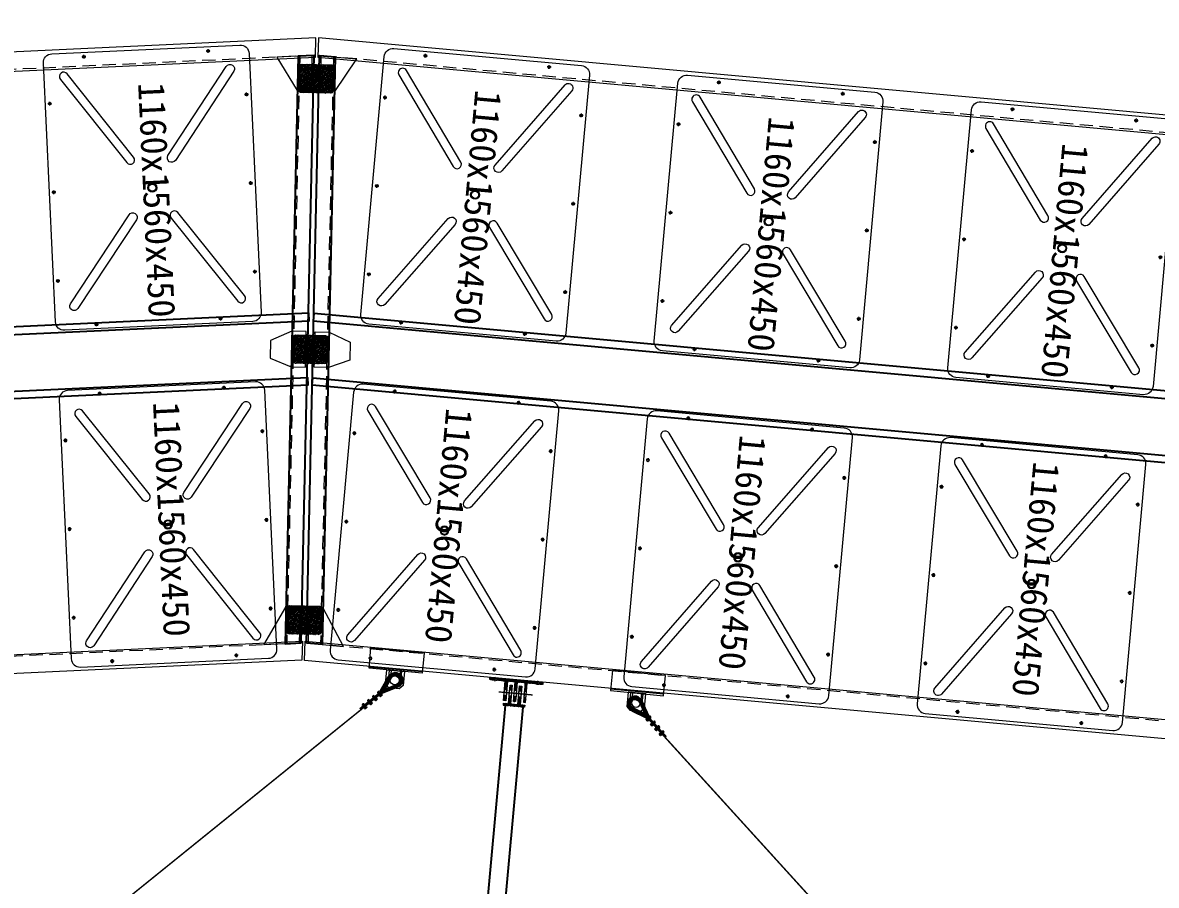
# Model space of a CAD drawing. Header units: millimetres. Extents: x 11827 to 862553, y 15071 to 134256.
# Drawn here: x 558541 to 564925, y 81721 to 86583 of the extents above; entities that cross this region are included whole.
import ezdxf

# ---------------------------------------------------------------- set-up
doc = ezdxf.new("R2010")
doc.units = ezdxf.units.MM
for name, pattern in [('CENTER', [2, 1.25, -0.25, 0.25, -0.25]), ('DASHED2', [9.525, 6.35, -3.175]), ('HIDDEN', [0.375, 0.25, -0.125])]:
    doc.linetypes.add(name, pattern=pattern)
for name, color, linetype, lineweight in [('加强板', 140, 'Continuous', 18), ('扣板', 7, 'Continuous', 9), ('文字标注', 220, 'Continuous', 18), ('文本', 3, 'Continuous', 13), ('橡胶块', 30, 'Continuous', 9), ('浮箱', 160, 'Continuous', 20), ('结构', 52, 'Continuous', 18), ('虚线', 8, 'Continuous', 0), ('铝主梁', 3, 'Continuous', 9)]:
    doc.layers.add(name, color=color, linetype=linetype, lineweight=lineweight)
doc.layers.add('卡槽', color=242, linetype='Continuous')
doc.layers.add('连接端梁', color=130, linetype='Continuous')
doc.styles.add('Arial', font='')
doc.styles.add('HZTXT', font='txtw.shx', dxfattribs={"width": 0.8, "bigfont": 'hztxtw.shx'})
doc.styles.get('Arial').set_extended_font_data('STXihei')
doc.dimstyles.new('DIM-300', dxfattribs={"dimscale": 300, "dimtxt": 3, "dimasz": 1, "dimexe": 1, "dimexo": 1, "dimgap": 1, "dimtad": 1, "dimdec": 0, "dimdsep": 46, "dimtxsty": 'HZTXT', "dimblk": 'ARCHTICK', "dimcen": 0, "dimdle": 1, "dimclrd": 9, "dimclre": 9, "dimclrt": 2, "dimadec": 1, "dimazin": 0, "dimtfac": 1, "dimtdec": 0, "dimtix": 1, "dimtmove": 2, "dimatfit": 3, "dimldrblk": 'ARCHTICK', "dimfxl": 10, "dimtolj": 1, "dimtzin": 0, "dimarcsym": 1})

# ---------------------------------------------------------------- blocks, each defined once
blk = doc.blocks.new('橡胶块')
h = blk.add_hatch()
h.set_pattern_fill('ANSI36', color=2, scale=2)
h.paths.add_polyline_path([(0, 70, 0.41421356), (-10, 80), (-180, 80, 0.41421356), (-190, 70), (-190, -70, 0.41421356), (-180, -80), (-10, -80, 0.41421356), (0, -70)])
h.paths.add_polyline_path([(-166.93, 50, -1), (-153.07, 50, -1)], flags=16)
h.paths.add_polyline_path([(-153.07, -50, -1), (-166.93, -50, -1)], flags=16)
h.paths.add_polyline_path([(-36.93, 50, -1), (-23.07, 50, -1)], flags=16)
h.paths.add_polyline_path([(-23.07, -50, -1), (-36.93, -50, -1)], flags=16)
at = {"layer": '橡胶块', "color": 1, "linetype": 'CENTER', "ltscale": 0.36}
for p, q in [((-167.623, 50), (-152.377, 50)), ((-160, 42.377), (-160, 57.623)), ((-22.377, 50), (-37.623, 50)), ((-30, 42.377), (-30, 57.623)), ((-167.623, -50), (-152.377, -50)), ((-160, -42.377), (-160, -57.623)), ((-22.377, -50), (-37.623, -50)), ((-30, -42.377), (-30, -57.623))]:
    blk.add_line(p, q, dxfattribs=at)
at = {"layer": '橡胶块', "color": 2}
blk.add_lwpolyline([(0, 70), (0, -70, -0.41421356), (-10, -80), (-180, -80, -0.41421356), (-190, -70), (-190, 70, -0.41421356), (-180, 80), (-10, 80, -0.41421356)], format="xyb", close=True, dxfattribs=at)
at = {"layer": '橡胶块', "color": 5}
for centre in [(-160, 50), (-30, 50), (-160, -50), (-30, -50)]:
    blk.add_circle(centre, 6.93, dxfattribs=at)
blk = doc.blocks.new('A$C0D8A069B')
at = {"layer": '加强板'}
blk.add_lwpolyline([(80, -100), (0, -100), (0, 100), (80, 100), (200, 44.9), (200, -55.1), (80, -100)], dxfattribs=at)
for centre in [(40, 50), (40, -50)]:
    blk.add_circle(centre, 9, dxfattribs=at)
blk = doc.blocks.new('*U593')
at = {"layer": '浮箱', "color": 5, "linetype": 'Continuous'}
for p, q in [((-729.9, 579.9), (730.1, 579.9)), ((-779.9, -530.1), (-779.9, 529.9)), ((780.1, 529.9), (780.1, -530.1)), ((730.1, -580.1), (-729.9, -580.1))]:
    blk.add_line(p, q, dxfattribs=at)
at = {"layer": '浮箱', "linetype": 'Continuous'}
for p, q in [((601, 580), (601, 579.9)), ((605.8, 579.9), (605.8, 580)), ((605.9, 579.9), (605.9, 580)), ((606.1, 579.9), (606.1, 580)), ((606.7, 580), (606.7, 579.9)), ((606.7, 580), (606.7, 579.9)), ((607.1, 580), (607.1, 579.9)), ((612.5, 579.9), (612.5, 580.1)), ((-779.9, 412.4), (-780.1, 412.4)), ((-780, 407), (-779.9, 407)), ((-780, 406.6), (-779.9, 406.6)), ((-780, 406.6), (-779.9, 406.6)), ((-779.9, 405.9), (-780, 405.9)), ((-779.9, 405.7), (-780, 405.7)), ((-779.9, 405.7), (-780, 405.7)), ((-780, 400.9), (-779.9, 400.9))]:
    blk.add_line(p, q, dxfattribs=at)
at = {"layer": '浮箱', "color": 1, "linetype": 'CENTER', "ltscale": 9.652}
for p, q in [((-489.5, 554.9), (-510.4, 554.9)), ((-499.9, 565.4), (-499.9, 544.5)), ((10.5, 554.9), (-10.4, 554.9)), ((0.1, 565.4), (0.1, 544.5)), ((510.5, 554.9), (489.6, 554.9)), ((500.1, 565.4), (500.1, 544.5)), ((-744.5, 349.9), (-765.4, 349.9)), ((-754.9, 360.4), (-754.9, 339.5)), ((765.5, 349.9), (744.6, 349.9)), ((755.1, 360.4), (755.1, 339.5)), ((-744.5, -350.1), (-765.4, -350.1)), ((-754.9, -339.6), (-754.9, -360.5)), ((765.5, -350.1), (744.6, -350.1)), ((755.1, -339.6), (755.1, -360.5)), ((-489.5, -555.1), (-510.4, -555.1)), ((-499.9, -544.6), (-499.9, -565.5)), ((10.5, -555.1), (-10.4, -555.1)), ((0.1, -544.6), (0.1, -565.5)), ((510.5, -555.1), (489.6, -555.1)), ((500.1, -544.6), (500.1, -565.5))]:
    blk.add_line(p, q, dxfattribs=at)
at = {"layer": '浮箱', "color": 5, "linetype": 'Continuous'}
for points in [[(-663, 448.2, -1), (-633.7, 488.7), (-147.4, 137.3, -0.999989), (-176.7, 96.8), (-663, 448.2)], [(661.6, 450.5, 1), (632.2, 490.9), (147.1, 137.8, 0.999989), (176.5, 97.4), (661.6, 450.5)], [(-663, -448.3, 1), (-633.7, -488.8), (-147.4, -137.5, 0.999989), (-176.7, -96.9), (-663, -448.3)], [(661.6, -450.6, -1), (632.2, -491), (147.1, -138, -0.999989), (176.5, -97.5), (661.6, -450.6)]]:
    blk.add_lwpolyline(points, format="xyb", dxfattribs=at)
blk.add_lwpolyline([(14.8, 20.2), (14.8, 20.2)], dxfattribs=at)
at = {"layer": '浮箱', "color": 9, "linetype": 'Continuous'}
for centre in [(-499.9, 554.9), (0.1, 554.9), (500.1, 554.9), (-754.9, 349.9), (755.1, 349.9), (-754.9, -350.1), (755.1, -350.1), (-499.9, -555.1), (0.1, -555.1), (500.1, -555.1)]:
    blk.add_circle(centre, 7.5, dxfattribs=at)
at = {"layer": '浮箱', "color": 5, "linetype": 'Continuous'}
for radius in [25, 20]:
    blk.add_circle((0.1, -0.1), radius, dxfattribs=at)
at = {"layer": '浮箱', "color": 5, "linetype": 'Continuous', "extrusion": (0, 0, -1)}
for centre, start, end in [((729.9, 529.9), 0, 90), ((-730.1, 529.9), 90, 180), ((729.9, -530.1), 270, 0), ((-730.1, -530.1), 180, 270)]:
    blk.add_arc(centre, 50, start, end, dxfattribs=at)
blk = doc.blocks.new('*U592')
at = {"color": 0, "linetype": 'ByBlock', "lineweight": -2, "transparency": 16777216}
blk.add_blockref('*U593', (0, 0), dxfattribs=at)
blk = doc.blocks.new('*U589')
at = {"layer": '浮箱', "color": 5, "linetype": 'Continuous'}
for p, q in [((-729.9, 579.9), (730.1, 579.9)), ((-779.9, -530.1), (-779.9, 529.9)), ((780.1, 529.9), (780.1, -530.1)), ((730.1, -580.1), (-729.9, -580.1))]:
    blk.add_line(p, q, dxfattribs=at)
at = {"layer": '浮箱', "linetype": 'Continuous'}
for p, q in [((601, 580), (601, 579.9)), ((605.8, 579.9), (605.8, 580)), ((605.9, 579.9), (605.9, 580)), ((606.1, 579.9), (606.1, 580)), ((606.7, 580), (606.7, 579.9)), ((606.7, 580), (606.7, 579.9)), ((607.1, 580), (607.1, 579.9)), ((612.5, 579.9), (612.5, 580.1)), ((-779.9, 412.4), (-780.1, 412.4)), ((-780, 407), (-779.9, 407)), ((-780, 406.6), (-779.9, 406.6)), ((-780, 406.6), (-779.9, 406.6)), ((-779.9, 405.9), (-780, 405.9)), ((-779.9, 405.7), (-780, 405.7)), ((-779.9, 405.7), (-780, 405.7)), ((-780, 400.9), (-779.9, 400.9))]:
    blk.add_line(p, q, dxfattribs=at)
at = {"layer": '浮箱', "color": 1, "linetype": 'CENTER', "ltscale": 9.652}
for p, q in [((-489.5, 554.9), (-510.4, 554.9)), ((-499.9, 565.4), (-499.9, 544.5)), ((10.5, 554.9), (-10.4, 554.9)), ((0.1, 565.4), (0.1, 544.5)), ((510.5, 554.9), (489.6, 554.9)), ((500.1, 565.4), (500.1, 544.5)), ((-744.5, 349.9), (-765.4, 349.9)), ((-754.9, 360.4), (-754.9, 339.5)), ((765.5, 349.9), (744.6, 349.9)), ((755.1, 360.4), (755.1, 339.5)), ((-744.5, -350.1), (-765.4, -350.1)), ((-754.9, -339.6), (-754.9, -360.5)), ((765.5, -350.1), (744.6, -350.1)), ((755.1, -339.6), (755.1, -360.5)), ((-489.5, -555.1), (-510.4, -555.1)), ((-499.9, -544.6), (-499.9, -565.5)), ((10.5, -555.1), (-10.4, -555.1)), ((0.1, -544.6), (0.1, -565.5)), ((510.5, -555.1), (489.6, -555.1)), ((500.1, -544.6), (500.1, -565.5))]:
    blk.add_line(p, q, dxfattribs=at)
at = {"layer": '浮箱', "color": 5, "linetype": 'Continuous'}
for points in [[(-663, 448.2, -1), (-633.7, 488.7), (-147.4, 137.3, -0.999989), (-176.7, 96.8), (-663, 448.2)], [(661.6, 450.5, 1), (632.2, 490.9), (147.1, 137.8, 0.999989), (176.5, 97.4), (661.6, 450.5)], [(-663, -448.3, 1), (-633.7, -488.8), (-147.4, -137.5, 0.999989), (-176.7, -96.9), (-663, -448.3)], [(661.6, -450.6, -1), (632.2, -491), (147.1, -138, -0.999989), (176.5, -97.5), (661.6, -450.6)]]:
    blk.add_lwpolyline(points, format="xyb", dxfattribs=at)
blk.add_lwpolyline([(14.8, 20.2), (14.8, 20.2)], dxfattribs=at)
at = {"layer": '浮箱', "color": 9, "linetype": 'Continuous'}
for centre in [(-499.9, 554.9), (0.1, 554.9), (500.1, 554.9), (-754.9, 349.9), (755.1, 349.9), (-754.9, -350.1), (755.1, -350.1), (-499.9, -555.1), (0.1, -555.1), (500.1, -555.1)]:
    blk.add_circle(centre, 7.5, dxfattribs=at)
at = {"layer": '浮箱', "color": 5, "linetype": 'Continuous'}
for radius in [25, 20]:
    blk.add_circle((0.1, -0.1), radius, dxfattribs=at)
at = {"layer": '浮箱', "color": 5, "linetype": 'Continuous', "extrusion": (0, 0, -1)}
for centre, start, end in [((729.9, 529.9), 0, 90), ((-730.1, 529.9), 90, 180), ((729.9, -530.1), 270, 0), ((-730.1, -530.1), 180, 270)]:
    blk.add_arc(centre, 50, start, end, dxfattribs=at)
blk = doc.blocks.new('*U588')
at = {"color": 0, "linetype": 'ByBlock', "lineweight": -2, "transparency": 16777216}
blk.add_blockref('*U589', (0, 0), dxfattribs=at)
blk = doc.blocks.new('*U615')
at = {"layer": '浮箱', "color": 5, "linetype": 'Continuous'}
for p, q in [((-729.9, 579.9), (730.1, 579.9)), ((-779.9, -530.1), (-779.9, 529.9)), ((780.1, 529.9), (780.1, -530.1)), ((730.1, -580.1), (-729.9, -580.1))]:
    blk.add_line(p, q, dxfattribs=at)
at = {"layer": '浮箱', "linetype": 'Continuous'}
for p, q in [((601, 580), (601, 579.9)), ((605.8, 579.9), (605.8, 580)), ((605.9, 579.9), (605.9, 580)), ((606.1, 579.9), (606.1, 580)), ((606.7, 580), (606.7, 579.9)), ((606.7, 580), (606.7, 579.9)), ((607.1, 580), (607.1, 579.9)), ((612.5, 579.9), (612.5, 580.1)), ((-779.9, 412.4), (-780.1, 412.4)), ((-780, 407), (-779.9, 407)), ((-780, 406.6), (-779.9, 406.6)), ((-780, 406.6), (-779.9, 406.6)), ((-779.9, 405.9), (-780, 405.9)), ((-779.9, 405.7), (-780, 405.7)), ((-779.9, 405.7), (-780, 405.7)), ((-780, 400.9), (-779.9, 400.9))]:
    blk.add_line(p, q, dxfattribs=at)
at = {"layer": '浮箱', "color": 1, "linetype": 'CENTER', "ltscale": 9.652}
for p, q in [((-489.5, 554.9), (-510.4, 554.9)), ((-499.9, 565.4), (-499.9, 544.5)), ((10.5, 554.9), (-10.4, 554.9)), ((0.1, 565.4), (0.1, 544.5)), ((510.5, 554.9), (489.6, 554.9)), ((500.1, 565.4), (500.1, 544.5)), ((-744.5, 349.9), (-765.4, 349.9)), ((-754.9, 360.4), (-754.9, 339.5)), ((765.5, 349.9), (744.6, 349.9)), ((755.1, 360.4), (755.1, 339.5)), ((-744.5, -350.1), (-765.4, -350.1)), ((-754.9, -339.6), (-754.9, -360.5)), ((765.5, -350.1), (744.6, -350.1)), ((755.1, -339.6), (755.1, -360.5)), ((-489.5, -555.1), (-510.4, -555.1)), ((-499.9, -544.6), (-499.9, -565.5)), ((10.5, -555.1), (-10.4, -555.1)), ((0.1, -544.6), (0.1, -565.5)), ((510.5, -555.1), (489.6, -555.1)), ((500.1, -544.6), (500.1, -565.5))]:
    blk.add_line(p, q, dxfattribs=at)
at = {"layer": '浮箱', "color": 5, "linetype": 'Continuous'}
for points in [[(-663, 448.2, -1), (-633.7, 488.7), (-147.4, 137.3, -0.999989), (-176.7, 96.8), (-663, 448.2)], [(661.6, 450.5, 1), (632.2, 490.9), (147.1, 137.8, 0.999989), (176.5, 97.4), (661.6, 450.5)], [(-663, -448.3, 1), (-633.7, -488.8), (-147.4, -137.5, 0.999989), (-176.7, -96.9), (-663, -448.3)], [(661.6, -450.6, -1), (632.2, -491), (147.1, -138, -0.999989), (176.5, -97.5), (661.6, -450.6)]]:
    blk.add_lwpolyline(points, format="xyb", dxfattribs=at)
blk.add_lwpolyline([(14.8, 20.2), (14.8, 20.2)], dxfattribs=at)
at = {"layer": '浮箱', "color": 9, "linetype": 'Continuous'}
for centre in [(-499.9, 554.9), (0.1, 554.9), (500.1, 554.9), (-754.9, 349.9), (755.1, 349.9), (-754.9, -350.1), (755.1, -350.1), (-499.9, -555.1), (0.1, -555.1), (500.1, -555.1)]:
    blk.add_circle(centre, 7.5, dxfattribs=at)
at = {"layer": '浮箱', "color": 5, "linetype": 'Continuous'}
for radius in [25, 20]:
    blk.add_circle((0.1, -0.1), radius, dxfattribs=at)
at = {"layer": '浮箱', "color": 5, "linetype": 'Continuous', "extrusion": (0, 0, -1)}
for centre, start, end in [((729.9, 529.9), 0, 90), ((-730.1, 529.9), 90, 180), ((729.9, -530.1), 270, 0), ((-730.1, -530.1), 180, 270)]:
    blk.add_arc(centre, 50, start, end, dxfattribs=at)
blk = doc.blocks.new('*U611')
at = {"color": 0, "linetype": 'ByBlock', "lineweight": -2, "transparency": 16777216}
blk.add_blockref('*U615', (0, 0), dxfattribs=at)
blk = doc.blocks.new('*U610')
at = {"layer": '浮箱', "color": 5, "linetype": 'Continuous'}
for p, q in [((-729.9, 579.9), (730.1, 579.9)), ((-779.9, -530.1), (-779.9, 529.9)), ((780.1, 529.9), (780.1, -530.1)), ((730.1, -580.1), (-729.9, -580.1))]:
    blk.add_line(p, q, dxfattribs=at)
at = {"layer": '浮箱', "linetype": 'Continuous'}
for p, q in [((601, 580), (601, 579.9)), ((605.8, 579.9), (605.8, 580)), ((605.9, 579.9), (605.9, 580)), ((606.1, 579.9), (606.1, 580)), ((606.7, 580), (606.7, 579.9)), ((606.7, 580), (606.7, 579.9)), ((607.1, 580), (607.1, 579.9)), ((612.5, 579.9), (612.5, 580.1)), ((-779.9, 412.4), (-780.1, 412.4)), ((-780, 407), (-779.9, 407)), ((-780, 406.6), (-779.9, 406.6)), ((-780, 406.6), (-779.9, 406.6)), ((-779.9, 405.9), (-780, 405.9)), ((-779.9, 405.7), (-780, 405.7)), ((-779.9, 405.7), (-780, 405.7)), ((-780, 400.9), (-779.9, 400.9))]:
    blk.add_line(p, q, dxfattribs=at)
at = {"layer": '浮箱', "color": 1, "linetype": 'CENTER', "ltscale": 9.652}
for p, q in [((-489.5, 554.9), (-510.4, 554.9)), ((-499.9, 565.4), (-499.9, 544.5)), ((10.5, 554.9), (-10.4, 554.9)), ((0.1, 565.4), (0.1, 544.5)), ((510.5, 554.9), (489.6, 554.9)), ((500.1, 565.4), (500.1, 544.5)), ((-744.5, 349.9), (-765.4, 349.9)), ((-754.9, 360.4), (-754.9, 339.5)), ((765.5, 349.9), (744.6, 349.9)), ((755.1, 360.4), (755.1, 339.5)), ((-744.5, -350.1), (-765.4, -350.1)), ((-754.9, -339.6), (-754.9, -360.5)), ((765.5, -350.1), (744.6, -350.1)), ((755.1, -339.6), (755.1, -360.5)), ((-489.5, -555.1), (-510.4, -555.1)), ((-499.9, -544.6), (-499.9, -565.5)), ((10.5, -555.1), (-10.4, -555.1)), ((0.1, -544.6), (0.1, -565.5)), ((510.5, -555.1), (489.6, -555.1)), ((500.1, -544.6), (500.1, -565.5))]:
    blk.add_line(p, q, dxfattribs=at)
at = {"layer": '浮箱', "color": 5, "linetype": 'Continuous'}
for points in [[(-663, 448.2, -1), (-633.7, 488.7), (-147.4, 137.3, -0.999989), (-176.7, 96.8), (-663, 448.2)], [(661.6, 450.5, 1), (632.2, 490.9), (147.1, 137.8, 0.999989), (176.5, 97.4), (661.6, 450.5)], [(-663, -448.3, 1), (-633.7, -488.8), (-147.4, -137.5, 0.999989), (-176.7, -96.9), (-663, -448.3)], [(661.6, -450.6, -1), (632.2, -491), (147.1, -138, -0.999989), (176.5, -97.5), (661.6, -450.6)]]:
    blk.add_lwpolyline(points, format="xyb", dxfattribs=at)
blk.add_lwpolyline([(14.8, 20.2), (14.8, 20.2)], dxfattribs=at)
at = {"layer": '浮箱', "color": 9, "linetype": 'Continuous'}
for centre in [(-499.9, 554.9), (0.1, 554.9), (500.1, 554.9), (-754.9, 349.9), (755.1, 349.9), (-754.9, -350.1), (755.1, -350.1), (-499.9, -555.1), (0.1, -555.1), (500.1, -555.1)]:
    blk.add_circle(centre, 7.5, dxfattribs=at)
at = {"layer": '浮箱', "color": 5, "linetype": 'Continuous'}
for radius in [25, 20]:
    blk.add_circle((0.1, -0.1), radius, dxfattribs=at)
at = {"layer": '浮箱', "color": 5, "linetype": 'Continuous', "extrusion": (0, 0, -1)}
for centre, start, end in [((729.9, 529.9), 0, 90), ((-730.1, 529.9), 90, 180), ((729.9, -530.1), 270, 0), ((-730.1, -530.1), 180, 270)]:
    blk.add_arc(centre, 50, start, end, dxfattribs=at)
blk = doc.blocks.new('*U614')
at = {"color": 0, "linetype": 'ByBlock', "lineweight": -2, "transparency": 16777216}
blk.add_blockref('*U610', (0, 0), dxfattribs=at)
blk = doc.blocks.new('*U596')
at = {"layer": '浮箱', "color": 5, "linetype": 'Continuous'}
for p, q in [((-729.9, 579.9), (730.1, 579.9)), ((-779.9, -530.1), (-779.9, 529.9)), ((780.1, 529.9), (780.1, -530.1)), ((730.1, -580.1), (-729.9, -580.1))]:
    blk.add_line(p, q, dxfattribs=at)
at = {"layer": '浮箱', "linetype": 'Continuous'}
for p, q in [((601, 580), (601, 579.9)), ((605.8, 579.9), (605.8, 580)), ((605.9, 579.9), (605.9, 580)), ((606.1, 579.9), (606.1, 580)), ((606.7, 580), (606.7, 579.9)), ((606.7, 580), (606.7, 579.9)), ((607.1, 580), (607.1, 579.9)), ((612.5, 579.9), (612.5, 580.1)), ((-779.9, 412.4), (-780.1, 412.4)), ((-780, 407), (-779.9, 407)), ((-780, 406.6), (-779.9, 406.6)), ((-780, 406.6), (-779.9, 406.6)), ((-779.9, 405.9), (-780, 405.9)), ((-779.9, 405.7), (-780, 405.7)), ((-779.9, 405.7), (-780, 405.7)), ((-780, 400.9), (-779.9, 400.9))]:
    blk.add_line(p, q, dxfattribs=at)
at = {"layer": '浮箱', "color": 1, "linetype": 'CENTER', "ltscale": 9.652}
for p, q in [((-489.5, 554.9), (-510.4, 554.9)), ((-499.9, 565.4), (-499.9, 544.5)), ((10.5, 554.9), (-10.4, 554.9)), ((0.1, 565.4), (0.1, 544.5)), ((510.5, 554.9), (489.6, 554.9)), ((500.1, 565.4), (500.1, 544.5)), ((-744.5, 349.9), (-765.4, 349.9)), ((-754.9, 360.4), (-754.9, 339.5)), ((765.5, 349.9), (744.6, 349.9)), ((755.1, 360.4), (755.1, 339.5)), ((-744.5, -350.1), (-765.4, -350.1)), ((-754.9, -339.6), (-754.9, -360.5)), ((765.5, -350.1), (744.6, -350.1)), ((755.1, -339.6), (755.1, -360.5)), ((-489.5, -555.1), (-510.4, -555.1)), ((-499.9, -544.6), (-499.9, -565.5)), ((10.5, -555.1), (-10.4, -555.1)), ((0.1, -544.6), (0.1, -565.5)), ((510.5, -555.1), (489.6, -555.1)), ((500.1, -544.6), (500.1, -565.5))]:
    blk.add_line(p, q, dxfattribs=at)
at = {"layer": '浮箱', "color": 5, "linetype": 'Continuous'}
for points in [[(-663, 448.2, -1), (-633.7, 488.7), (-147.4, 137.3, -0.999989), (-176.7, 96.8), (-663, 448.2)], [(661.6, 450.5, 1), (632.2, 490.9), (147.1, 137.8, 0.999989), (176.5, 97.4), (661.6, 450.5)], [(-663, -448.3, 1), (-633.7, -488.8), (-147.4, -137.5, 0.999989), (-176.7, -96.9), (-663, -448.3)], [(661.6, -450.6, -1), (632.2, -491), (147.1, -138, -0.999989), (176.5, -97.5), (661.6, -450.6)]]:
    blk.add_lwpolyline(points, format="xyb", dxfattribs=at)
blk.add_lwpolyline([(14.8, 20.2), (14.8, 20.2)], dxfattribs=at)
at = {"layer": '浮箱', "color": 9, "linetype": 'Continuous'}
for centre in [(-499.9, 554.9), (0.1, 554.9), (500.1, 554.9), (-754.9, 349.9), (755.1, 349.9), (-754.9, -350.1), (755.1, -350.1), (-499.9, -555.1), (0.1, -555.1), (500.1, -555.1)]:
    blk.add_circle(centre, 7.5, dxfattribs=at)
at = {"layer": '浮箱', "color": 5, "linetype": 'Continuous'}
for radius in [25, 20]:
    blk.add_circle((0.1, -0.1), radius, dxfattribs=at)
at = {"layer": '浮箱', "color": 5, "linetype": 'Continuous', "extrusion": (0, 0, -1)}
for centre, start, end in [((729.9, 529.9), 0, 90), ((-730.1, 529.9), 90, 180), ((729.9, -530.1), 270, 0), ((-730.1, -530.1), 180, 270)]:
    blk.add_arc(centre, 50, start, end, dxfattribs=at)
blk = doc.blocks.new('*U601')
at = {"color": 0, "linetype": 'ByBlock', "lineweight": -2, "transparency": 16777216}
blk.add_blockref('*U596', (0, 0), dxfattribs=at)
blk = doc.blocks.new('*U600')
at = {"layer": '浮箱', "color": 5, "linetype": 'Continuous'}
for p, q in [((-729.9, 579.9), (730.1, 579.9)), ((-779.9, -530.1), (-779.9, 529.9)), ((780.1, 529.9), (780.1, -530.1)), ((730.1, -580.1), (-729.9, -580.1))]:
    blk.add_line(p, q, dxfattribs=at)
at = {"layer": '浮箱', "linetype": 'Continuous'}
for p, q in [((601, 580), (601, 579.9)), ((605.8, 579.9), (605.8, 580)), ((605.9, 579.9), (605.9, 580)), ((606.1, 579.9), (606.1, 580)), ((606.7, 580), (606.7, 579.9)), ((606.7, 580), (606.7, 579.9)), ((607.1, 580), (607.1, 579.9)), ((612.5, 579.9), (612.5, 580.1)), ((-779.9, 412.4), (-780.1, 412.4)), ((-780, 407), (-779.9, 407)), ((-780, 406.6), (-779.9, 406.6)), ((-780, 406.6), (-779.9, 406.6)), ((-779.9, 405.9), (-780, 405.9)), ((-779.9, 405.7), (-780, 405.7)), ((-779.9, 405.7), (-780, 405.7)), ((-780, 400.9), (-779.9, 400.9))]:
    blk.add_line(p, q, dxfattribs=at)
at = {"layer": '浮箱', "color": 1, "linetype": 'CENTER', "ltscale": 9.652}
for p, q in [((-489.5, 554.9), (-510.4, 554.9)), ((-499.9, 565.4), (-499.9, 544.5)), ((10.5, 554.9), (-10.4, 554.9)), ((0.1, 565.4), (0.1, 544.5)), ((510.5, 554.9), (489.6, 554.9)), ((500.1, 565.4), (500.1, 544.5)), ((-744.5, 349.9), (-765.4, 349.9)), ((-754.9, 360.4), (-754.9, 339.5)), ((765.5, 349.9), (744.6, 349.9)), ((755.1, 360.4), (755.1, 339.5)), ((-744.5, -350.1), (-765.4, -350.1)), ((-754.9, -339.6), (-754.9, -360.5)), ((765.5, -350.1), (744.6, -350.1)), ((755.1, -339.6), (755.1, -360.5)), ((-489.5, -555.1), (-510.4, -555.1)), ((-499.9, -544.6), (-499.9, -565.5)), ((10.5, -555.1), (-10.4, -555.1)), ((0.1, -544.6), (0.1, -565.5)), ((510.5, -555.1), (489.6, -555.1)), ((500.1, -544.6), (500.1, -565.5))]:
    blk.add_line(p, q, dxfattribs=at)
at = {"layer": '浮箱', "color": 5, "linetype": 'Continuous'}
for points in [[(-663, 448.2, -1), (-633.7, 488.7), (-147.4, 137.3, -0.999989), (-176.7, 96.8), (-663, 448.2)], [(661.6, 450.5, 1), (632.2, 490.9), (147.1, 137.8, 0.999989), (176.5, 97.4), (661.6, 450.5)], [(-663, -448.3, 1), (-633.7, -488.8), (-147.4, -137.5, 0.999989), (-176.7, -96.9), (-663, -448.3)], [(661.6, -450.6, -1), (632.2, -491), (147.1, -138, -0.999989), (176.5, -97.5), (661.6, -450.6)]]:
    blk.add_lwpolyline(points, format="xyb", dxfattribs=at)
blk.add_lwpolyline([(14.8, 20.2), (14.8, 20.2)], dxfattribs=at)
at = {"layer": '浮箱', "color": 9, "linetype": 'Continuous'}
for centre in [(-499.9, 554.9), (0.1, 554.9), (500.1, 554.9), (-754.9, 349.9), (755.1, 349.9), (-754.9, -350.1), (755.1, -350.1), (-499.9, -555.1), (0.1, -555.1), (500.1, -555.1)]:
    blk.add_circle(centre, 7.5, dxfattribs=at)
at = {"layer": '浮箱', "color": 5, "linetype": 'Continuous'}
for radius in [25, 20]:
    blk.add_circle((0.1, -0.1), radius, dxfattribs=at)
at = {"layer": '浮箱', "color": 5, "linetype": 'Continuous', "extrusion": (0, 0, -1)}
for centre, start, end in [((729.9, 529.9), 0, 90), ((-730.1, 529.9), 90, 180), ((729.9, -530.1), 270, 0), ((-730.1, -530.1), 180, 270)]:
    blk.add_arc(centre, 50, start, end, dxfattribs=at)
blk = doc.blocks.new('*U599')
at = {"color": 0, "linetype": 'ByBlock', "lineweight": -2, "transparency": 16777216}
blk.add_blockref('*U600', (0, 0), dxfattribs=at)
blk = doc.blocks.new('*U603')
at = {"layer": '浮箱', "color": 5, "linetype": 'Continuous'}
for p, q in [((-729.9, 579.9), (730.1, 579.9)), ((-779.9, -530.1), (-779.9, 529.9)), ((780.1, 529.9), (780.1, -530.1)), ((730.1, -580.1), (-729.9, -580.1))]:
    blk.add_line(p, q, dxfattribs=at)
at = {"layer": '浮箱', "linetype": 'Continuous'}
for p, q in [((601, 580), (601, 579.9)), ((605.8, 579.9), (605.8, 580)), ((605.9, 579.9), (605.9, 580)), ((606.1, 579.9), (606.1, 580)), ((606.7, 580), (606.7, 579.9)), ((606.7, 580), (606.7, 579.9)), ((607.1, 580), (607.1, 579.9)), ((612.5, 579.9), (612.5, 580.1)), ((-779.9, 412.4), (-780.1, 412.4)), ((-780, 407), (-779.9, 407)), ((-780, 406.6), (-779.9, 406.6)), ((-780, 406.6), (-779.9, 406.6)), ((-779.9, 405.9), (-780, 405.9)), ((-779.9, 405.7), (-780, 405.7)), ((-779.9, 405.7), (-780, 405.7)), ((-780, 400.9), (-779.9, 400.9))]:
    blk.add_line(p, q, dxfattribs=at)
at = {"layer": '浮箱', "color": 1, "linetype": 'CENTER', "ltscale": 9.652}
for p, q in [((-489.5, 554.9), (-510.4, 554.9)), ((-499.9, 565.4), (-499.9, 544.5)), ((10.5, 554.9), (-10.4, 554.9)), ((0.1, 565.4), (0.1, 544.5)), ((510.5, 554.9), (489.6, 554.9)), ((500.1, 565.4), (500.1, 544.5)), ((-744.5, 349.9), (-765.4, 349.9)), ((-754.9, 360.4), (-754.9, 339.5)), ((765.5, 349.9), (744.6, 349.9)), ((755.1, 360.4), (755.1, 339.5)), ((-744.5, -350.1), (-765.4, -350.1)), ((-754.9, -339.6), (-754.9, -360.5)), ((765.5, -350.1), (744.6, -350.1)), ((755.1, -339.6), (755.1, -360.5)), ((-489.5, -555.1), (-510.4, -555.1)), ((-499.9, -544.6), (-499.9, -565.5)), ((10.5, -555.1), (-10.4, -555.1)), ((0.1, -544.6), (0.1, -565.5)), ((510.5, -555.1), (489.6, -555.1)), ((500.1, -544.6), (500.1, -565.5))]:
    blk.add_line(p, q, dxfattribs=at)
at = {"layer": '浮箱', "color": 5, "linetype": 'Continuous'}
for points in [[(-663, 448.2, -1), (-633.7, 488.7), (-147.4, 137.3, -0.999989), (-176.7, 96.8), (-663, 448.2)], [(661.6, 450.5, 1), (632.2, 490.9), (147.1, 137.8, 0.999989), (176.5, 97.4), (661.6, 450.5)], [(-663, -448.3, 1), (-633.7, -488.8), (-147.4, -137.5, 0.999989), (-176.7, -96.9), (-663, -448.3)], [(661.6, -450.6, -1), (632.2, -491), (147.1, -138, -0.999989), (176.5, -97.5), (661.6, -450.6)]]:
    blk.add_lwpolyline(points, format="xyb", dxfattribs=at)
blk.add_lwpolyline([(14.8, 20.2), (14.8, 20.2)], dxfattribs=at)
at = {"layer": '浮箱', "color": 9, "linetype": 'Continuous'}
for centre in [(-499.9, 554.9), (0.1, 554.9), (500.1, 554.9), (-754.9, 349.9), (755.1, 349.9), (-754.9, -350.1), (755.1, -350.1), (-499.9, -555.1), (0.1, -555.1), (500.1, -555.1)]:
    blk.add_circle(centre, 7.5, dxfattribs=at)
at = {"layer": '浮箱', "color": 5, "linetype": 'Continuous'}
for radius in [25, 20]:
    blk.add_circle((0.1, -0.1), radius, dxfattribs=at)
at = {"layer": '浮箱', "color": 5, "linetype": 'Continuous', "extrusion": (0, 0, -1)}
for centre, start, end in [((729.9, 529.9), 0, 90), ((-730.1, 529.9), 90, 180), ((729.9, -530.1), 270, 0), ((-730.1, -530.1), 180, 270)]:
    blk.add_arc(centre, 50, start, end, dxfattribs=at)
blk = doc.blocks.new('*U602')
at = {"color": 0, "linetype": 'ByBlock', "lineweight": -2, "transparency": 16777216}
blk.add_blockref('*U603', (0, 0), dxfattribs=at)
blk = doc.blocks.new('*U598')
at = {"layer": '浮箱', "color": 5, "linetype": 'Continuous'}
for p, q in [((-729.9, 579.9), (730.1, 579.9)), ((-779.9, -530.1), (-779.9, 529.9)), ((780.1, 529.9), (780.1, -530.1)), ((730.1, -580.1), (-729.9, -580.1))]:
    blk.add_line(p, q, dxfattribs=at)
at = {"layer": '浮箱', "linetype": 'Continuous'}
for p, q in [((601, 580), (601, 579.9)), ((605.8, 579.9), (605.8, 580)), ((605.9, 579.9), (605.9, 580)), ((606.1, 579.9), (606.1, 580)), ((606.7, 580), (606.7, 579.9)), ((606.7, 580), (606.7, 579.9)), ((607.1, 580), (607.1, 579.9)), ((612.5, 579.9), (612.5, 580.1)), ((-779.9, 412.4), (-780.1, 412.4)), ((-780, 407), (-779.9, 407)), ((-780, 406.6), (-779.9, 406.6)), ((-780, 406.6), (-779.9, 406.6)), ((-779.9, 405.9), (-780, 405.9)), ((-779.9, 405.7), (-780, 405.7)), ((-779.9, 405.7), (-780, 405.7)), ((-780, 400.9), (-779.9, 400.9))]:
    blk.add_line(p, q, dxfattribs=at)
at = {"layer": '浮箱', "color": 1, "linetype": 'CENTER', "ltscale": 9.652}
for p, q in [((-489.5, 554.9), (-510.4, 554.9)), ((-499.9, 565.4), (-499.9, 544.5)), ((10.5, 554.9), (-10.4, 554.9)), ((0.1, 565.4), (0.1, 544.5)), ((510.5, 554.9), (489.6, 554.9)), ((500.1, 565.4), (500.1, 544.5)), ((-744.5, 349.9), (-765.4, 349.9)), ((-754.9, 360.4), (-754.9, 339.5)), ((765.5, 349.9), (744.6, 349.9)), ((755.1, 360.4), (755.1, 339.5)), ((-744.5, -350.1), (-765.4, -350.1)), ((-754.9, -339.6), (-754.9, -360.5)), ((765.5, -350.1), (744.6, -350.1)), ((755.1, -339.6), (755.1, -360.5)), ((-489.5, -555.1), (-510.4, -555.1)), ((-499.9, -544.6), (-499.9, -565.5)), ((10.5, -555.1), (-10.4, -555.1)), ((0.1, -544.6), (0.1, -565.5)), ((510.5, -555.1), (489.6, -555.1)), ((500.1, -544.6), (500.1, -565.5))]:
    blk.add_line(p, q, dxfattribs=at)
at = {"layer": '浮箱', "color": 5, "linetype": 'Continuous'}
for points in [[(-663, 448.2, -1), (-633.7, 488.7), (-147.4, 137.3, -0.999989), (-176.7, 96.8), (-663, 448.2)], [(661.6, 450.5, 1), (632.2, 490.9), (147.1, 137.8, 0.999989), (176.5, 97.4), (661.6, 450.5)], [(-663, -448.3, 1), (-633.7, -488.8), (-147.4, -137.5, 0.999989), (-176.7, -96.9), (-663, -448.3)], [(661.6, -450.6, -1), (632.2, -491), (147.1, -138, -0.999989), (176.5, -97.5), (661.6, -450.6)]]:
    blk.add_lwpolyline(points, format="xyb", dxfattribs=at)
blk.add_lwpolyline([(14.8, 20.2), (14.8, 20.2)], dxfattribs=at)
at = {"layer": '浮箱', "color": 9, "linetype": 'Continuous'}
for centre in [(-499.9, 554.9), (0.1, 554.9), (500.1, 554.9), (-754.9, 349.9), (755.1, 349.9), (-754.9, -350.1), (755.1, -350.1), (-499.9, -555.1), (0.1, -555.1), (500.1, -555.1)]:
    blk.add_circle(centre, 7.5, dxfattribs=at)
at = {"layer": '浮箱', "color": 5, "linetype": 'Continuous'}
for radius in [25, 20]:
    blk.add_circle((0.1, -0.1), radius, dxfattribs=at)
at = {"layer": '浮箱', "color": 5, "linetype": 'Continuous', "extrusion": (0, 0, -1)}
for centre, start, end in [((729.9, 529.9), 0, 90), ((-730.1, 529.9), 90, 180), ((729.9, -530.1), 270, 0), ((-730.1, -530.1), 180, 270)]:
    blk.add_arc(centre, 50, start, end, dxfattribs=at)
blk = doc.blocks.new('*U597')
at = {"color": 0, "linetype": 'ByBlock', "lineweight": -2, "transparency": 16777216}
blk.add_blockref('*U598', (0, 0), dxfattribs=at)
blk = doc.blocks.new('_ArchTick')
at = {"color": 0, "linetype": 'ByBlock', "lineweight": 100, "const_width": 0.15}
blk.add_lwpolyline([(-0.5, -0.5), (0.5, 0.5)], dxfattribs=at)
blk = doc.blocks.new('*D708')
at = {"color": 9, "lineweight": -2, "transparency": 16777216}
for p, q in [((560233.7, 86795.3), (560470.8, 89395.7)), ((569265, 88292.8), (560144.8, 89124.1)), ((568756.4, 86018.5), (568993.4, 88618.8))]:
    blk.add_line(p, q, dxfattribs=at)
at = {"layer": 'Defpoints', "color": 0, "transparency": 16777216}
for p in [(560443.5, 89096.9), (560206.5, 86496.5, 29521), (568729.2, 85719.7, 29521)]:
    blk.add_point(p, dxfattribs=at)
at = {"color": 9, "lineweight": -2, "transparency": 16777216, "xscale": 300, "yscale": 300, "zscale": 300}
for p, rotation in [((560443.5, 89096.9), 174.7918227579216), ((568966.2, 88320.1), 354.7918227579216)]:
    blk.add_blockref('_ArchTick', p, dxfattribs=dict(at, rotation=rotation))
at = {"color": 2, "transparency": 16777216, "insert": (564772.9, 89455.4), "char_height": 900, "attachment_point": 5, "rotation": 354.79182, "style": 'HZTXT'}
blk.add_mtext('\\A1;8558', dxfattribs=at)
blk = doc.blocks.new('*D709')
at = {"color": 9, "lineweight": -2, "transparency": 16777216}
for p, q in [((560177.7, 86796.6), (560055.3, 89420.3)), ((560369, 89134.6), (551220.9, 88707.9)), ((551629, 86397.8), (551506.6, 89021.5))]:
    blk.add_line(p, q, dxfattribs=at)
at = {"layer": 'Defpoints', "color": 0, "transparency": 16777216}
for p in [(551520.6, 88721.8), (560191.7, 86496.9, 29521), (551643, 86098.1, 29521)]:
    blk.add_point(p, dxfattribs=at)
at = {"color": 9, "lineweight": -2, "transparency": 16777216, "xscale": 300, "yscale": 300, "zscale": 300}
for p, rotation in [((560069.3, 89120.6), 2.670797188716226), ((551520.6, 88721.8), 182.6707971887163)]:
    blk.add_blockref('_ArchTick', p, dxfattribs=dict(at, rotation=rotation))
at = {"color": 2, "transparency": 16777216, "insert": (555760, 89670.4), "char_height": 900, "attachment_point": 5, "rotation": 2.6708, "style": 'HZTXT'}
blk.add_mtext('\\A1;8558', dxfattribs=at)
blk = doc.blocks.new('*U1440')
at = {"layer": '结构'}
h = blk.add_hatch(dxfattribs=at)
h.set_pattern_fill('ANSI36', color=252, angle=-82.69576)
h.set_pattern_definition([(322.3042363, (-182477.9547, -50528.7565), (6.337899573, -0.8851938), [7.9375, -1.5875, 0, -1.5875])])
h.paths.add_polyline_path([(-128.7, 51.2), (-149.5, 48.6), (-148, 36.7), (-127.1, 39.3)])
h.paths.add_polyline_path([(109.2, 81.7), (-110.7, 53.5), (-109.2, 41.6), (110.7, 69.8)])
h.paths.add_polyline_path([(148, 86.7), (127.1, 84), (128.7, 72.1), (149.5, 74.8)])
h.paths.add_polyline_path([(62.3, 63.6), (50.4, 62.1), (56.3, 15.5), (68.2, 17)])
h.paths.add_polyline_path([(72.8, -18.7), (60.9, -20.2), (64.3, -47), (76.2, -45.5)])
h.paths.add_polyline_path([(6.7, 56.5), (-5.2, 55), (0.8, 8.3), (12.7, 9.9)])
h.paths.add_polyline_path([(17.3, -25.8), (5.4, -27.4), (8.8, -54.1), (20.7, -52.6)])
h.paths.add_polyline_path([(-48.8, 49.4), (-60.7, 47.8), (-54.8, 1.2), (-42.9, 2.7)])
h.paths.add_polyline_path([(-38.3, -33), (-50.2, -34.5), (-46.7, -61.3), (-34.8, -59.7)])
h = blk.add_hatch(dxfattribs=at)
h.set_pattern_fill('ANSI36', color=252, angle=-82.69576)
h.set_pattern_definition([(322.3042363, (-55311.4466, 178520.0052), (6.337899573, -0.8851938), [7.9375, -1.5875, 0, -1.5875])])
h.paths.add_polyline_path([(39.1, 13.3), (35.7, 40), (23.8, 38.5), (27.2, 11.7)])
h.paths.add_polyline_path([(49.1, -64.1), (43.7, -22.4), (31.8, -24), (37.2, -65.6)])
h.paths.add_polyline_path([(77.4, -72.6), (75.8, -60.7), (-43.2, -75.9), (-41.7, -87.8)])
h.paths.add_polyline_path([(-4.5, -71), (-9.8, -29.3), (-21.7, -30.8), (-16.4, -72.5)])
h.paths.add_polyline_path([(-14.4, 6.4), (-17.9, 33.2), (-29.8, 31.6), (-26.3, 4.9)])
at = {"layer": '文字标注', "color": 1, "linetype": 'CENTER', "ltscale": 2}
for points in [[(127.1, 84), (109.2, 81.7), (110.7, 69.8), (128.7, 72.1)], [(-128.7, 51.2), (-110.7, 53.5), (-109.2, 41.6), (-127.1, 39.3)], [(-38.3, -33), (-50.2, -34.5), (-54.8, 1.2), (-42.9, 2.7)], [(-9.8, -29.3), (-21.7, -30.8), (-26.3, 4.9), (-14.4, 6.4)], [(17.3, -25.8), (5.4, -27.4), (0.8, 8.3), (12.7, 9.9)], [(43.7, -22.4), (31.8, -24), (27.2, 11.7), (39.1, 13.3)], [(60.9, -20.2), (72.8, -18.7), (68.2, 17), (56.3, 15.5)]]:
    blk.add_lwpolyline(points, close=True, dxfattribs=at)
for points in [[(120.3, 66), (118.8, 77.9), (117.5, 87.8)], [(-117.5, 35.5), (-119.1, 47.4), (-120.3, 57.3)], [(106.4, 3.7), (-83.7, -20.6)], [(74.4, -0.4), (-56.3, -17.1)]]:
    blk.add_lwpolyline(points, dxfattribs=at)
at = {"layer": '结构'}
for points in [[(-149.5, 48.6), (148, 86.7), (149.5, 74.8), (-148, 36.7), (-149.5, 48.6)], [(-48.8, 49.4), (-34.8, -59.7), (-46.7, -61.3), (-60.7, 47.8), (-48.8, 49.4)], [(-17.9, 33.2), (-4.5, -71), (-16.4, -72.5), (-29.8, 31.6), (-17.9, 33.2)], [(6.7, 56.5), (20.7, -52.6), (8.8, -54.1), (-5.2, 55), (6.7, 56.5)], [(35.7, 40), (49.1, -64.1), (37.2, -65.6), (23.8, 38.5), (35.7, 40)], [(50.4, 62.1), (64.3, -47), (76.2, -45.5), (62.3, 63.6), (50.4, 62.1)]]:
    blk.add_lwpolyline(points, dxfattribs=at)
blk.add_lwpolyline([(-43.2, -75.9), (75.8, -60.7), (77.4, -72.6), (-41.7, -87.8)], close=True, dxfattribs=at)
blk = doc.blocks.new('*U1437')
at = {"color": 0, "linetype": 'ByBlock', "lineweight": -2, "transparency": 16777216}
blk.add_blockref('*U1440', (0, 0), dxfattribs=at)
blk = doc.blocks.new('*U1418')
for points in [[(-42.5, 4000), (-42.5, -4000)], [(57.5, 4000), (57.5, -4000)]]:
    blk.add_lwpolyline(points)
at = {"rotation": 352.6957637374326}
blk.add_blockref('*U1437', (0, 4081.8), dxfattribs=at)
blk = doc.blocks.new('*U1419')
at = {"color": 0, "linetype": 'ByBlock', "lineweight": -2, "transparency": 16777216}
blk.add_blockref('*U1418', (0, 0), dxfattribs=at)
blk = doc.blocks.new('支座')
at = {"layer": '扣板', "color": 7}
blk.add_line((13511.5, 4747, 0), (13511.5, 5047, 0), dxfattribs=at)
at = {"layer": '扣板', "color": 7, "elevation": 0}
for points in [[(13405, 4747), (13405, 5047), (13519.5, 5047), (13519.5, 4747)], [(13599.5, 4947), (13619.5, 4927), (13619.5, 4867), (13599.5, 4847), (13519.5, 4847), (13519.5, 4947)], [(13559.5, 4932), (13519.5, 4932), (13519.5, 4922), (13559.5, 4922)], [(13559.5, 4862), (13519.5, 4862), (13519.5, 4872), (13559.5, 4872)]]:
    blk.add_lwpolyline(points, close=True, dxfattribs=at)
at = {"layer": '扣板', "color": 7}
blk.add_circle((13574.5, 4897, 0), 25, dxfattribs=at)
blk = doc.blocks.new('*U1397')
at = {"color": 7, "linetype": 'Continuous', "lineweight": 15}
for p, q in [((-8.6, 9.4), (-10.4, 8.4)), ((-10.4, 8.4), (-10.4, 1)), ((-10.4, 1), (-8.6, 0)), ((-8.6, 9.4), (8.6, 9.4)), ((-8.6, 0), (8.6, 0)), ((-5.2, 8.4), (-5.2, 1)), ((5.2, 8.4), (5.2, 1)), ((10.4, 8.4), (8.6, 9.4)), ((8.6, 0), (10.4, 1)), ((10.4, 8.4), (10.4, 1))]:
    blk.add_line(p, q, dxfattribs=at)
for centre, start, end in [((0, -8), 72.42328, 107.57672), ((0, 17.5), 252.42328, 287.57672)]:
    blk.add_arc(centre, 17.2, start, end, dxfattribs=at)
for points, knots in [([(-10.4, 8.4), (-9.9, 8.6), (-9.3, 9), (-8.3, 9.2), (-7.4, 9.2), (-6.4, 9), (-5.6, 8.6), (-5.2, 8.4)], [0, 0, 0, 0, 0.264534, 0.399289, 0.53507, 0.765405, 1, 1, 1, 1]), ([(-5.2, 1), (-5.6, 0.8), (-6.3, 0.5), (-7.3, 0.3), (-8.1, 0.2), (-9.2, 0.4), (-10, 0.8), (-10.4, 1)], [0, 0, 0, 0, 0.264534, 0.399289, 0.53507, 0.765405, 1, 1, 1, 1]), ([(5.2, 8.4), (5.6, 8.6), (6.3, 9), (7.3, 9.2), (8.1, 9.2), (9.2, 9), (10, 8.6), (10.4, 8.4)], [0, 0, 0, 0, 0.264536, 0.399814, 0.535067, 0.765403, 1, 1, 1, 1]), ([(10.4, 1), (9.9, 0.8), (9.3, 0.5), (8.3, 0.3), (7.4, 0.2), (6.4, 0.4), (5.6, 0.8), (5.2, 1)], [0, 0, 0, 0, 0.264536, 0.399814, 0.535067, 0.765403, 1, 1, 1, 1])]:
    blk.add_open_spline(points, degree=3, knots=knots, dxfattribs=at)
blk = doc.blocks.new('A$C72EA2C7E')
blk.add_line((-7.6, -5.6), (7.6, -5.6))
at = {"color": 7, "linetype": 'Continuous', "lineweight": 15}
for p, q in [((-4.6, -40.5), (-4.6, -5.6)), ((-3.8, -41.3), (-4.6, -40.5)), ((5.4, -40.5), (-4.6, -40.5)), ((-3.8, -41.3), (4.6, -41.3)), ((5.4, -40.5), (4.6, -41.3)), ((5.4, -5.6), (5.4, -40.5))]:
    blk.add_line(p, q, dxfattribs=at)
at = {"color": 7, "linetype": 'Continuous', "lineweight": 0}
for p, q in [((-3.8, -41.3), (-3.8, -5.6)), ((4.6, -41.3), (4.6, -5.6))]:
    blk.add_line(p, q, dxfattribs=at)
blk.add_arc((0, -8), 8, 17.48617, 162.51383)
at = {"extrusion": (0, 0, -1), "xscale": 0.9999974999999999, "yscale": 0.9999974999999999, "zscale": -0.9999974999999999}
blk.add_blockref('*U1397', (-0.4, -39.1), dxfattribs=at)

msp = doc.modelspace()

# ---------------------------------------------------------------- hatches: boundary and pattern name
h = msp.add_hatch(color=1)
h.dxf.hatch_style = 1
h.paths.add_polyline_path([(560556.01, 82815.04), (560603.61, 82899.56, -1.4062578), (560653.65, 82839.7), (560565.97, 82803.77)])
h.paths.add_polyline_path([(560587.42, 82824.66), (560588.65, 82821.39), (560650.83, 82846.87, 1.4062578), (560610.27, 82895.69), (560576.3, 82835.37), (560570.71, 82817.81)], flags=16)
h = msp.add_hatch()
h.set_pattern_fill('ANSI38', color=253, scale=0.7, angle=-143.514615)
h.set_pattern_definition([(261.4853852, (746672.9234, -245842.898), (2.19800389, -0.329067087), []), (351.4853852, (746672.9234, -245842.898), (4.725074868, 1.539869717), [5.55625, -3.33375])])
h.paths.add_polyline_path([(560582.25, 82832.25), (560576.3, 82835.37), (560609.27, 82893.92, -1.4521112), (560650.83, 82846.87), (560588.65, 82821.39), (560587.42, 82824.66), (560586.29, 82827.68), (560648.47, 82853.16, 1.4521112), (560615.22, 82890.8)])
h = msp.add_hatch(color=1)
h.dxf.hatch_style = 1
h.paths.add_polyline_path([(562067.31, 82675.04), (562026.93, 82760.76, 1.4475279), (561971.72, 82706.71), (562056.57, 82664.52)])
h.paths.add_polyline_path([(562052.58, 82680.03), (562051.89, 82679.35), (562036.68, 82686.92), (562035.22, 82683.74), (561975.05, 82713.66, -1.4521112), (562019.91, 82757.58), (562048.55, 82696.79), (562045.34, 82695.39)], flags=16)
h = msp.add_hatch()
h.set_pattern_fill('ANSI38', color=253, scale=0.7, angle=-230.571891)
h.set_pattern_definition([(174.4281087, (261983.1362, -140546.2015), (-0.215792838, -2.211999028), []), (264.4281087, (261983.1362, -140546.2015), (1.780413353, -4.639790894), [5.55625, -3.33375])])
h.paths.add_polyline_path([(562042.39, 82694.11), (562048.55, 82696.79), (562019.91, 82757.58, 1.4521112), (561975.05, 82713.66), (562035.22, 82683.74), (562036.68, 82686.92), (562038.03, 82689.84), (561977.86, 82719.76, -1.4521112), (562013.75, 82754.9)])

# ---------------------------------------------------------------- linework, layer by layer
at = {"color": 1, "linetype": 'DASHED2'}
for p, q in [((560670.64, 82892.49, 29521), (560656.74, 82908.23, 29521)), ((561955.37, 82759.99, 29521), (561968.38, 82772.72, 29521))]:
    msp.add_line(p, q, dxfattribs=at)
msp.add_line((562054.77, 82670.1, 29521), (562064.04, 82672.14, 29521))
at = {"color": 1, "elevation": 29521}
for points in [[(560556.01, 82815.04), (560602.51, 82897.61, -1.4475279), (560653.65, 82839.7), (560565.97, 82803.77)], [(560587.42, 82824.66), (560571.71, 82818.22), (560571.07, 82818.95), (560579.4, 82833.75), (560576.3, 82835.37), (560609.27, 82893.92, -1.4521112), (560650.83, 82846.87), (560588.65, 82821.39)], [(562067.31, 82675.04), (562026.93, 82760.76, 1.4475279), (561971.72, 82706.71), (562056.57, 82664.52)], [(562036.68, 82686.92), (562051.89, 82679.35), (562052.58, 82680.03), (562045.34, 82695.39), (562048.55, 82696.79), (562019.91, 82757.58, 1.4521112), (561975.05, 82713.66), (562035.22, 82683.74)]]:
    msp.add_lwpolyline(points, format="xyb", close=True, dxfattribs=at)
at = {"elevation": 29521}
for points in [[(560559.07, 82811.91), (560606.2, 82895.6, -1.4498486), (560652.11, 82843.61), (560568.16, 82809.21)], [(560576.3, 82835.37), (560609.27, 82893.92, -1.4521112), (560650.83, 82846.87), (560588.65, 82821.39)], [(560576.3, 82835.37), (560609.27, 82893.92, -1.4521112), (560650.83, 82846.87), (560588.65, 82821.39)], [(562064.04, 82672.14), (562023.1, 82759.02, 1.4498486), (561973.54, 82710.5), (562054.77, 82670.1)], [(562048.55, 82696.79), (562019.91, 82757.58, 1.4521112), (561975.05, 82713.66), (562035.22, 82683.74)], [(562048.55, 82696.79), (562019.91, 82757.58, 1.4521112), (561975.05, 82713.66), (562035.22, 82683.74)]]:
    msp.add_lwpolyline(points, format="xyb", dxfattribs=at)
for points in [[(560586.29, 82827.68), (560648.47, 82853.16, 1.4521112), (560615.22, 82890.8), (560582.25, 82832.25), (560576.3, 82835.37), (560609.27, 82893.92, -1.4521112), (560650.83, 82846.87), (560588.65, 82821.39)], [(562038.03, 82689.84), (561977.86, 82719.76, -1.4521112), (562013.75, 82754.9), (562042.39, 82694.11), (562048.55, 82696.79), (562019.91, 82757.58, 1.4521112), (561975.05, 82713.66), (562035.22, 82683.74)]]:
    msp.add_lwpolyline(points, format="xyb", close=True, dxfattribs=at)
at = {"color": 252, "elevation": 29521}
for points in [[(560586.29, 82827.68), (560648.47, 82853.16, 1.4521112), (560615.22, 82890.8), (560582.25, 82832.25), (560576.3, 82835.37), (560609.27, 82893.92, -1.4521112), (560650.83, 82846.87), (560588.65, 82821.39)], [(562038.03, 82689.84), (561977.86, 82719.76, -1.4521112), (562013.75, 82754.9), (562042.39, 82694.11), (562048.55, 82696.79), (562019.91, 82757.58, 1.4521112), (561975.05, 82713.66), (562035.22, 82683.74)]]:
    msp.add_lwpolyline(points, format="xyb", close=True, dxfattribs=at)
at = {"color": 1, "const_width": 8.4, "elevation": 29521}
for points in [[(548549.21, 73094.05), (560576.39, 82816.47)], [(560570.54, 82822.04), (560438.81, 82716.16)], [(562053.57, 82671.33), (571376.98, 72401.98)], [(562058.59, 82677.7), (562166.12, 82558.21)]]:
    msp.add_lwpolyline(points, dxfattribs=at)
at = {"layer": '加强板', "color": 5, "elevation": 29521}
for points in [[(560171.89, 86397.85), (559972.11, 86388.53), (560087.48, 86199.68), (560167.46, 86197.9)], [(560221.87, 86396.74), (560421.04, 86378.58), (560297.43, 86195.02), (560217.45, 86196.79)], [(560098.56, 83086.84), (559898.78, 83077.52), (560023.01, 83288.56), (560102.99, 83286.78)], [(560148.55, 83085.73), (560347.72, 83067.57), (560232.95, 83283.9), (560152.97, 83285.67)]]:
    msp.add_lwpolyline(points, close=True, dxfattribs=at)
at = {"layer": '加强板', "color": 5}
for centre in [(560130.13, 86318.76, 29521), (560260.09, 86315.88, 29521), (560127.91, 86218.78, 29521), (560257.88, 86215.9, 29521), (560062.56, 83267.67, 29521), (560192.52, 83264.79, 29521), (560060.34, 83167.7, 29521), (560190.31, 83164.82, 29521)]:
    msp.add_circle(centre, 9, dxfattribs=at)
at = {"layer": '卡槽', "color": 22, "ltscale": 5000, "elevation": 29521}
for points in [[(551831.08, 84557.17), (551833.03, 84515.22), (560153.99, 84903.38), (560152.03, 84945.33)], [(560181.59, 84944.38), (560177.78, 84902.56), (568473.39, 84146.4), (568477.2, 84188.23)], [(551876.49, 84154.89), (551874.53, 84196.84), (560145.53, 84582.67), (560147.49, 84540.71)], [(560171.43, 84539.67), (560175.24, 84581.5), (568421.06, 83829.88), (568417.24, 83788.05)]]:
    msp.add_lwpolyline(points, close=True, dxfattribs=at)
at = {"layer": '虚线', "color": 1, "linetype": 'HIDDEN', "ltscale": 300}
for p, q in [((560189.51, 86398.67, 29521), (551654.29, 86000.52, 29521)), ((560101.9, 86394.59, 29521), (560028.47, 83083.57, 29521)), ((568713.56, 85622.71, 29521), (560204.33, 86398.34, 29521)), ((560291.65, 86390.38, 29521), (560218.43, 83079.36, 29521)), ((560116.1, 83087.66, 29521), (552035.62, 82710.72, 29521)), ((568186.96, 82353.02, 29521), (560131.09, 83087.32, 29521))]:
    msp.add_line(p, q, dxfattribs=at)
at = {"layer": '连接端梁', "elevation": 29521}
for points in [[(560108.57, 83087.3), (560182, 86398.32), (560091.89, 86394.12), (560018.46, 83083.1)], [(560138.57, 83086.64), (560211.79, 86397.66), (560301.63, 86389.47), (560228.41, 83078.45)]]:
    msp.add_lwpolyline(points, close=True, dxfattribs=at)
at = {"layer": '铝主梁', "color": 3, "elevation": 29521}
for points in [[(551642.95, 86098.1), (551655.44, 85990.56), (560189.3, 86388.65), (560191.69, 86496.88), (551642.98, 86098.1)], [(551655.44, 85990.56), (560189.3, 86388.65), (560191.69, 86496.88), (551642.98, 86098.1)], [(560206.48, 86496.55), (560204.11, 86388.32), (568711.97, 85612.82), (568729.18, 85719.7), (560206.51, 86496.55)], [(560204.11, 86388.32), (568711.97, 85612.82), (568729.18, 85719.7), (560206.51, 86496.55)]]:
    msp.add_lwpolyline(points, dxfattribs=at)
for points in [[(560114.04, 82989.48), (552046.81, 82613.13), (552034.47, 82720.67), (560116.32, 83097.68)], [(568171.46, 82256.05), (560128.8, 82989.12), (560131.32, 83097.34), (568188.55, 82362.91)]]:
    msp.add_lwpolyline(points, close=True, dxfattribs=at)

# ---------------------------------------------------------------- block references
for name, p, rotation in [('*U588', (559270.98, 85653.11, 29521), 272.670797188716), ('*U611', (561088.91, 85612.84, 29521), 264.7918227579212), ('*U601', (562742.05, 85462.16, 29521), 264.7918227579212), ('*U602', (564395.2, 85311.47, 29521), 264.7918227579212), ('A$C0D8A069B', (560185.16, 84741.24, 29521), 358.7331067911899), ('支座', (556994.7, 96840.49, 29521), 264.7796914300135), ('*U1419', (560937.27, 78747.92, 29521), 354.7901076284724)]:
    msp.add_blockref(name, p, dxfattribs=dict(rotation=rotation))
at = {"xscale": -1}
for name, p, rotation in [('A$C0D8A069B', (560135.27, 84742.35, 29521), 358.7295131554473), ('*U592', (559359.52, 83755.08, 29521), 272.6707971887159), ('*U597', (560916.43, 83720.6, 29521), 264.7918227579212), ('*U614', (562569.57, 83569.91, 29521), 264.7918227579212), ('*U599', (564222.72, 83419.23, 29521), 264.7918227579212), ('支座', (568160.58, 95797.15, 29521), 84.54385701156721)]:
    msp.add_blockref(name, p, dxfattribs=dict(at, rotation=rotation))
at = {"xscale": 0.7, "yscale": 0.7, "zscale": 0.7}
for p, rotation in [((560543.35, 82811.35, 29521), 39.01030843071359), ((560457.34, 82741.68, 29521), 39.01030843071359), ((560486.37, 82765.2, 29521), 39.01030843071359), ((560514.41, 82787.92, 29521), 39.01030843071359), ((562076.08, 82670.86, 29521), 311.9530319572202), ((562101.06, 82643.07, 29521), 311.9530319572202), ((562125.19, 82616.23, 29521), 311.9530319572202), ((562150.08, 82588.54, 29521), 311.9530319572202)]:
    msp.add_blockref('A$C72EA2C7E', p, dxfattribs=dict(at, rotation=rotation))
at = {"layer": '橡胶块', "rotation": 358.7295131555135}
for p in [(560288.98, 86265.22, 29521), (560255.24, 84739.69, 29521), (560221.41, 83214.14, 29521)]:
    msp.add_blockref('橡胶块', p, dxfattribs=at)

# ---------------------------------------------------------------- texts
at = {"layer": '文本', "color": 3, "char_height": 150, "width": 649.7175, "style": 'Arial'}
for insert, attachment_point, rotation in [((559402.71, 84925.19, 29521), 3, 272.670797), ((561119.61, 84873.74, 29521), 3, 264.791823), ((562772.76, 84723.05, 29521), 3, 264.791823), ((564425.91, 84572.37, 29521), 3, 264.791823), ((559422.92, 84492.1, 29521), 1, 272.670797), ((561080.26, 84441.97, 29521), 1, 264.791823), ((562733.4, 84291.28, 29521), 1, 264.791823), ((564386.55, 84140.6, 29521), 1, 264.791823)]:
    msp.add_mtext('\\pxi0.27373;1160x1560x450          ', dxfattribs=dict(at, insert=insert, attachment_point=attachment_point, rotation=rotation))

# ---------------------------------------------------------------- dimensions: what is measured, and where the dimension line sits
for p1, p2, distance, picture, middle in [((560191.69, 86496.88, 29521), (551642.98, 86098.1, 29521), -2626.6, '*D709', (555760, 89670.42)), ((568729.18, 85719.7, 29521), (560206.51, 86496.55, 29521), -2611.15, '*D708', (564772.95, 89455.39))]:
    dim = msp.add_aligned_dim(p1=p1, p2=p2, distance=distance, dimstyle='DIM-300')
    dim.commit()
    dim.dimension.update_dxf_attribs({"geometry": picture, "text_midpoint": middle})

doc.saveas('drawing.dxf')
